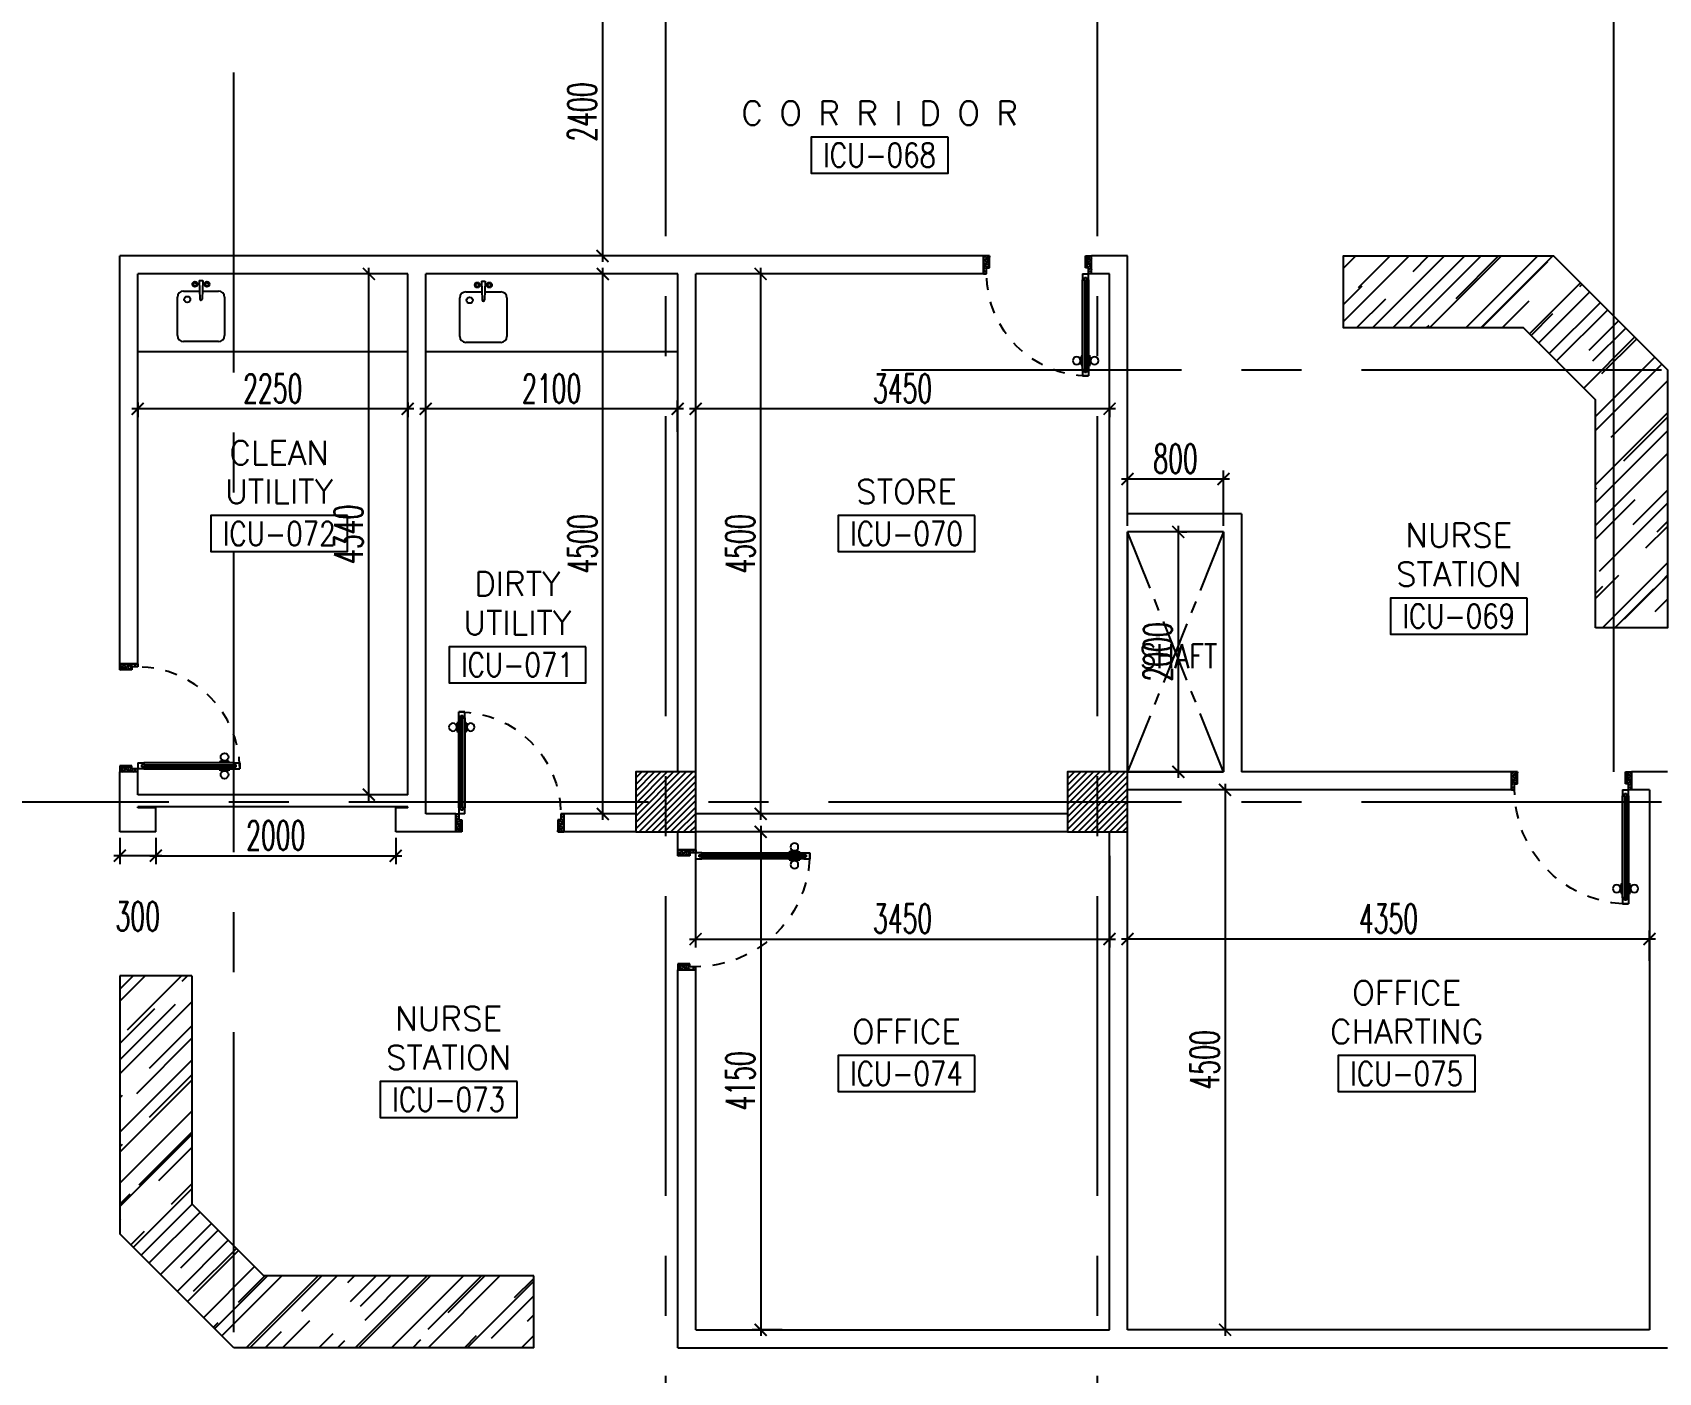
# Model space of a CAD drawing. Extents: x 276011.4 to 276105.3, y 57291.9 to 57371.4.
# Drawn here: x 276029.5 to 276043.05, y 57338.43 to 57349.6 of the extents above; entities that cross this region are included whole.
import ezdxf
from ezdxf.enums import TextEntityAlignment as Align

# ---------------------------------------------------------------- set-up
doc = ezdxf.new("R2010")
doc.units = 0
doc.header["$MEASUREMENT"] = 0
doc.header["$PDMODE"] = 34
for name, pattern in [('CENTER2', [1.125, 0.75, -0.125, 0.125, -0.125]), ('CENTERX2', [4, 2.5, -0.5, 0.5, -0.5]), ('HIDDEN', [0.375, 0.25, -0.125])]:
    doc.linetypes.add(name, pattern=pattern)
doc.layers.get('0').update_dxf_attribs({"color": 4, "linetype": 'CONTINUOUS'})
doc.layers.get('DEFPOINTS').update_dxf_attribs({"linetype": 'CONTINUOUS'})
for name, color, linetype in [('AXES', 11, 'CENTERX2'), ('CEILING', 4, 'CONTINUOUS'), ('COL', 5, 'CONTINUOUS'), ('COUNTER', 7, 'CONTINUOUS'), ('DIM', 4, 'CONTINUOUS'), ('DOOR', 7, 'CONTINUOUS'), ('HAT', 11, 'CONTINUOUS'), ('NON-MEDICAL', 5, 'CONTINUOUS'), ('RM-BOX', 11, 'CONTINUOUS'), ('RM-NAME', 11, 'CONTINUOUS'), ('RM-NO', 11, 'CONTINUOUS'), ('WALL', 2, 'CONTINUOUS')]:
    doc.layers.add(name, color=color, linetype=linetype)
doc.styles.add('ROMANS', font='ROMANS.shx', dxfattribs={"width": 0.6})
doc.dimstyles.new('STANDARD_IN', dxfattribs={"dimtxt": 0.24, "dimasz": 0.1, "dimexe": 0.07, "dimexo": 0.05, "dimgap": 0.05, "dimtad": 1, "dimdec": 0, "dimlfac": 1000, "dimzin": 0, "dimtxsty": 'ROMANS', "dimblk": 'ARCHTICK', "dimcen": 0.05, "dimdle": 0.05, "dimclrd": 4, "dimclre": 4, "dimclrt": 2, "dimazin": 3, "dimtfac": 1, "dimtdec": 0, "dimtmove": 0, "dimatfit": 3, "dimtolj": 1, "dimtzin": 0})

# ---------------------------------------------------------------- blocks, each defined once
blk = doc.blocks.new('*X13')
at = {"color": 0}
for p, q in [((80579, 155515), (81054, 155990)), ((80579, 155568), (81001, 155990)), ((80579, 155621), (80948, 155990)), ((80579, 155674), (80895, 155990)), ((80579, 155727), (80842, 155990)), ((80579, 155780), (80789, 155990)), ((80579, 155833), (80736, 155990)), ((80579, 155886), (80683, 155990)), ((80579, 155939), (80630, 155990)), ((80607, 155490), (81079, 155962)), ((80660, 155490), (81079, 155909)), ((80713, 155490), (81079, 155856)), ((80766, 155490), (81079, 155803)), ((80819, 155490), (81079, 155750)), ((80872, 155490), (81079, 155697)), ((80925, 155490), (81079, 155644)), ((80978, 155490), (81079, 155591)), ((81031, 155490), (81079, 155538))]:
    blk.add_line(p, q, dxfattribs=at)
blk = doc.blocks.new('*X12')
at = {"color": 0}
for p, q in [((84179, 155509), (84660, 155990)), ((84179, 155562), (84607, 155990)), ((84179, 155615), (84554, 155990)), ((84179, 155668), (84501, 155990)), ((84179, 155721), (84448, 155990)), ((84179, 155774), (84395, 155990)), ((84179, 155827), (84342, 155990)), ((84179, 155880), (84289, 155990)), ((84179, 155933), (84236, 155990)), ((84179, 155986), (84183, 155990)), ((84213, 155490), (84679, 155956)), ((84266, 155490), (84679, 155903)), ((84319, 155490), (84679, 155850)), ((84372, 155490), (84679, 155796)), ((84426, 155490), (84679, 155743)), ((84479, 155490), (84679, 155690)), ((84532, 155490), (84679, 155637)), ((84585, 155490), (84679, 155584)), ((84638, 155490), (84679, 155531))]:
    blk.add_line(p, q, dxfattribs=at)
blk = doc.blocks.new('COL50')
at = {"layer": 'COL'}
blk.add_lwpolyline([(-250, 250), (-250, -250), (250, -250), (250, 250)], close=True, dxfattribs=at)
blk = doc.blocks.new('RM1')
at = {"layer": 'RM-BOX'}
blk.add_lwpolyline([(570, -200), (-570, -200), (-570, -500), (570, -500)], close=True, dxfattribs=at)
at = {"layer": 'RM-NAME', "style": 'ROMANS'}
blk.add_attdef('ROOMNAME1', text='', height=200, dxfattribs=at).set_placement((0, 324), align=Align.MIDDLE)
blk = doc.blocks.new('DOOR90')
at = {"layer": 'DOOR', "color": 0, "linetype": 'BYBLOCK'}
for p, q in [((-150, 0), (-150, -25)), ((-150, 0), (0, 0)), ((0, -50), (0, 0)), ((-1000, -25), (-1000, -75)), ((-1000, -75), (-1000, -25)), ((-950, -25), (-1000, -25)), ((-950, -75), (-1000, -75)), ((-970, -42), (-970, -58)), ((-950, -42), (-970, -42)), ((-950, -58), (-970, -58)), ((-950, -25), (-950, -42)), ((-950, -58), (-950, -75)), ((-918, -25), (-918, -18)), ((-828, -18), (-918, -18)), ((-918, -75), (-918, -82)), ((-828, -82), (-918, -82)), ((-905, -18), (-905, -9)), ((-905, -9), (-840, -9)), ((-905, -18), (-840, -18)), ((-905, -82), (-905, -91)), ((-905, -82), (-840, -82)), ((-905, -91), (-840, -91)), ((-840, -18), (-840, -9)), ((-840, -82), (-840, -91)), ((-828, -25), (-828, -18)), ((-828, -75), (-828, -82)), ((-200, -42), (-200, -25)), ((-200, -25), (-150, -25)), ((-180, -42), (-200, -42)), ((-200, -75), (-200, -58)), ((-200, -58), (-180, -58)), ((-150, -75), (-200, -75)), ((-180, -58), (-180, -42)), ((-150, -75), (-150, -25)), ((-150, -25), (-100, -25)), ((-100, -25), (-100, -50)), ((-100, -50), (0, -50)), ((-150, -900), (-150, -875)), ((-150, -875), (-100, -875)), ((0, -900), (-150, -900)), ((-150, -900), (0, -900)), ((-100, -850), (0, -850)), ((-100, -875), (-100, -850)), ((0, -850), (0, -900))]:
    blk.add_line(p, q, dxfattribs=at)
at = {"layer": 'DOOR', "color": 9, "linetype": 'BYBLOCK'}
for p, q in [((0, -50), (-114, 0)), ((0, -50), (-40, 0)), ((0, -50), (-100, -37)), ((0, -850), (-114, -900)), ((0, -850), (-100, -863)), ((0, -850), (-40, -900))]:
    blk.add_line(p, q, dxfattribs=at)
at = {"layer": 'DOOR', "linetype": 'BYBLOCK'}
for p, q in [((-200, -25), (-950, -25)), ((-200, -42), (-950, -42)), ((-200, -58), (-950, -58)), ((-950, -75), (-200, -75))]:
    blk.add_line(p, q, dxfattribs=at)
at = {"layer": 'DOOR', "color": 0, "linetype": 'BYBLOCK'}
for centre in [(-873, 24), (-873, -124)]:
    blk.add_circle(centre, 32.4, dxfattribs=at)
at = {"layer": 'DOOR', "color": 9, "linetype": 'BYBLOCK'}
for centre, radius, start, end in [((0, -50), 154, 161.1053, 166.2858), ((0, -50), 134, 158.1598, 169.28), ((0, -50), 94.4, 148.0182, 180), ((0, -50), 74.4, 137.7764, 180), ((0, -50), 114, 154.0838, 167.3774), ((0, -50), 54.4, 113.2074, 180), ((0, -50), 34.4, 90, 180), ((0, -50), 14.4, 90, 180), ((0, -850), 154, 193.7142, 198.8947), ((0, -850), 134, 190.72, 201.8402), ((0, -850), 94.4, 180, 211.9818), ((0, -850), 74.4, 180, 222.2236), ((0, -850), 54.4, 180, 246.7926), ((0, -850), 34.4, 180, 270), ((0, -850), 14.4, 180, 270)]:
    blk.add_arc(centre, radius, start, end, dxfattribs=at)
at = {"layer": 'DOOR', "linetype": 'HIDDEN', "ltscale": 0.5}
blk.add_arc((-150, -25), 850, 180, 270, dxfattribs=at)
blk = doc.blocks.new('*X72')
at = {"color": 0}
for p, q in [((80579, 155515), (81054, 155990)), ((80579, 155568), (81001, 155990)), ((80579, 155621), (80948, 155990)), ((80579, 155674), (80895, 155990)), ((80579, 155727), (80842, 155990)), ((80579, 155780), (80789, 155990)), ((80579, 155833), (80736, 155990)), ((80579, 155886), (80683, 155990)), ((80579, 155939), (80630, 155990)), ((80607, 155490), (81079, 155962)), ((80660, 155490), (81079, 155909)), ((80713, 155490), (81079, 155856)), ((80766, 155490), (81079, 155803)), ((80819, 155490), (81079, 155750)), ((80872, 155490), (81079, 155697)), ((80925, 155490), (81079, 155644)), ((80978, 155490), (81079, 155591)), ((81031, 155490), (81079, 155538))]:
    blk.add_line(p, q, dxfattribs=at)
blk = doc.blocks.new('A$C3A782592')
at = {"layer": 'COUNTER', "linetype": 'BYBLOCK'}
for p, q in [((0, 3100), (0, 951)), ((600, 3100), (0, 3100)), ((600, 3100), (600, 1200)), ((1200, 600), (600, 1200)), ((951, 0), (0, 951)), ((3450, 600), (1200, 600)), ((3450, 0), (3450, 600)), ((3450, 0), (951, 0))]:
    blk.add_line(p, q, dxfattribs=at)
blk = doc.blocks.new('_ARCHTICK')
at = {"color": 0, "linetype": 'BYBLOCK', "const_width": 0.15}
blk.add_lwpolyline([(-0.5, -0.5), (0.5, 0.5)], dxfattribs=at)
blk = doc.blocks.new('*D252')
at = {"layer": 'DEFPOINTS', "color": 0, "linetype": 'BYBLOCK', "ltscale": 0.3}
for p in [(276034.888, 57350.133), (276034.249, 57347.733), (276037.26, 57347.733)]:
    blk.add_point(p, dxfattribs=at)
at = {"layer": 'DIM', "color": 4, "linetype": 'BYBLOCK', "ltscale": 0.3}
for p, q in [((276034.249, 57350.183), (276034.249, 57347.683)), ((276034.838, 57350.133), (276034.179, 57350.133)), ((276037.21, 57347.733), (276034.179, 57347.733))]:
    blk.add_line(p, q, dxfattribs=at)
at = {"layer": 'DIM', "color": 4, "linetype": 'BYBLOCK', "ltscale": 0.3, "xscale": 0.1, "yscale": 0.1, "zscale": 0.1}
for p, rotation in [((276034.249, 57350.133), 90), ((276034.249, 57347.733), 270)]:
    blk.add_blockref('_ARCHTICK', p, dxfattribs=dict(at, rotation=rotation))
at = {"layer": 'DIM', "color": 2, "linetype": 'BYBLOCK', "ltscale": 0.3, "insert": (276034.079, 57348.933), "char_height": 0.24, "attachment_point": 5, "rotation": 90, "style": 'ROMANS'}
blk.add_mtext('\\A1;2400', dxfattribs=at)
blk = doc.blocks.new('*D249')
at = {"layer": 'DEFPOINTS', "color": 0, "linetype": 'BYBLOCK', "ltscale": 0.3}
for p in [(276038.625, 57342.04), (276038.625, 57341.807), (276042.975, 57341.807)]:
    blk.add_point(p, dxfattribs=at)
at = {"layer": 'DIM', "color": 4, "linetype": 'BYBLOCK', "ltscale": 0.3}
for p, q in [((276043.025, 57342.04), (276038.575, 57342.04)), ((276038.625, 57341.857), (276038.625, 57342.11)), ((276042.975, 57341.857), (276042.975, 57342.11))]:
    blk.add_line(p, q, dxfattribs=at)
at = {"layer": 'DIM', "color": 4, "linetype": 'BYBLOCK', "ltscale": 0.3, "xscale": 0.1, "yscale": 0.1, "zscale": 0.1, "rotation": 180}
blk.add_blockref('_ARCHTICK', (276038.625, 57342.04), dxfattribs=at)
at = {"layer": 'DIM', "color": 4, "linetype": 'BYBLOCK', "ltscale": 0.3, "xscale": 0.1, "yscale": 0.1, "zscale": 0.1}
blk.add_blockref('_ARCHTICK', (276042.975, 57342.04), dxfattribs=at)
at = {"layer": 'DIM', "color": 2, "linetype": 'BYBLOCK', "ltscale": 0.3, "insert": (276040.8, 57342.21), "char_height": 0.24, "attachment_point": 5, "style": 'ROMANS'}
blk.add_mtext('\\A1;4350', dxfattribs=at)
blk = doc.blocks.new('*D248')
at = {"layer": 'DEFPOINTS', "color": 0, "linetype": 'BYBLOCK', "ltscale": 0.3}
for p in [(276041.058, 57343.283), (276039.438, 57338.783), (276039.846, 57338.783)]:
    blk.add_point(p, dxfattribs=at)
at = {"layer": 'DIM', "color": 4, "linetype": 'BYBLOCK', "ltscale": 0.3}
for p, q in [((276041.008, 57343.283), (276039.368, 57343.283)), ((276039.438, 57343.333), (276039.438, 57338.733)), ((276039.796, 57338.783), (276039.368, 57338.783))]:
    blk.add_line(p, q, dxfattribs=at)
at = {"layer": 'DIM', "color": 4, "linetype": 'BYBLOCK', "ltscale": 0.3, "xscale": 0.1, "yscale": 0.1, "zscale": 0.1}
for p, rotation in [((276039.438, 57343.283), 90), ((276039.438, 57338.783), 270)]:
    blk.add_blockref('_ARCHTICK', p, dxfattribs=dict(at, rotation=rotation))
at = {"layer": 'DIM', "color": 2, "linetype": 'BYBLOCK', "ltscale": 0.3, "insert": (276039.268, 57341.033), "char_height": 0.24, "attachment_point": 5, "rotation": 90, "style": 'ROMANS'}
blk.add_mtext('\\A1;4500', dxfattribs=at)
blk = doc.blocks.new('*D247')
at = {"layer": 'DEFPOINTS', "color": 0, "linetype": 'BYBLOCK', "ltscale": 0.3}
for p in [(276039.025, 57345.433), (276039.025, 57343.433), (276039.048, 57343.433)]:
    blk.add_point(p, dxfattribs=at)
at = {"layer": 'DIM', "color": 4, "linetype": 'BYBLOCK', "ltscale": 0.3}
for p, q in [((276039.048, 57345.483), (276039.048, 57343.383)), ((276039.075, 57345.433), (276039.118, 57345.433)), ((276039.075, 57343.433), (276039.118, 57343.433))]:
    blk.add_line(p, q, dxfattribs=at)
at = {"layer": 'DIM', "color": 4, "linetype": 'BYBLOCK', "ltscale": 0.3, "xscale": 0.1, "yscale": 0.1, "zscale": 0.1}
for p, rotation in [((276039.048, 57345.433), 90), ((276039.048, 57343.433), 270)]:
    blk.add_blockref('_ARCHTICK', p, dxfattribs=dict(at, rotation=rotation))
at = {"layer": 'DIM', "color": 2, "linetype": 'BYBLOCK', "ltscale": 0.3, "insert": (276038.878, 57344.433), "char_height": 0.24, "attachment_point": 5, "rotation": 90, "style": 'ROMANS'}
blk.add_mtext('\\A1;2000', dxfattribs=at)
blk = doc.blocks.new('*D246')
at = {"layer": 'DEFPOINTS', "color": 0, "linetype": 'BYBLOCK', "ltscale": 0.3}
for p in [(276038.625, 57345.874), (276038.625, 57345.433), (276039.425, 57345.433)]:
    blk.add_point(p, dxfattribs=at)
at = {"layer": 'DIM', "color": 4, "linetype": 'BYBLOCK', "ltscale": 0.3}
for p, q in [((276038.625, 57345.483), (276038.625, 57345.944)), ((276039.425, 57345.483), (276039.425, 57345.944)), ((276039.475, 57345.874), (276038.575, 57345.874))]:
    blk.add_line(p, q, dxfattribs=at)
at = {"layer": 'DIM', "color": 4, "linetype": 'BYBLOCK', "ltscale": 0.3, "xscale": 0.1, "yscale": 0.1, "zscale": 0.1, "rotation": 180}
blk.add_blockref('_ARCHTICK', (276038.625, 57345.874), dxfattribs=at)
at = {"layer": 'DIM', "color": 4, "linetype": 'BYBLOCK', "ltscale": 0.3, "xscale": 0.1, "yscale": 0.1, "zscale": 0.1}
blk.add_blockref('_ARCHTICK', (276039.425, 57345.874), dxfattribs=at)
at = {"layer": 'DIM', "color": 2, "linetype": 'BYBLOCK', "ltscale": 0.3, "insert": (276039.025, 57346.044), "char_height": 0.24, "attachment_point": 5, "style": 'ROMANS'}
blk.add_mtext('\\A1;800', dxfattribs=at)
blk = doc.blocks.new('*D245')
at = {"layer": 'DEFPOINTS', "color": 0, "linetype": 'BYBLOCK', "ltscale": 0.3}
for p in [(276035.025, 57346.621), (276038.475, 57346.513), (276035.025, 57346.459)]:
    blk.add_point(p, dxfattribs=at)
at = {"layer": 'DIM', "color": 4, "linetype": 'BYBLOCK', "ltscale": 0.3}
for p, q in [((276035.025, 57346.571), (276035.025, 57346.389)), ((276038.525, 57346.459), (276034.975, 57346.459)), ((276038.475, 57346.463), (276038.475, 57346.389))]:
    blk.add_line(p, q, dxfattribs=at)
at = {"layer": 'DIM', "color": 4, "linetype": 'BYBLOCK', "ltscale": 0.3, "xscale": 0.1, "yscale": 0.1, "zscale": 0.1, "rotation": 180}
blk.add_blockref('_ARCHTICK', (276035.025, 57346.459), dxfattribs=at)
at = {"layer": 'DIM', "color": 4, "linetype": 'BYBLOCK', "ltscale": 0.3, "xscale": 0.1, "yscale": 0.1, "zscale": 0.1}
blk.add_blockref('_ARCHTICK', (276038.475, 57346.459), dxfattribs=at)
at = {"layer": 'DIM', "color": 2, "linetype": 'BYBLOCK', "ltscale": 0.3, "insert": (276036.75, 57346.629), "char_height": 0.24, "attachment_point": 5, "style": 'ROMANS'}
blk.add_mtext('\\A1;3450', dxfattribs=at)
blk = doc.blocks.new('*D244')
at = {"layer": 'DEFPOINTS', "color": 0, "linetype": 'BYBLOCK', "ltscale": 0.3}
for p in [(276032.775, 57346.459), (276032.775, 57346.216), (276034.875, 57346.216)]:
    blk.add_point(p, dxfattribs=at)
at = {"layer": 'DIM', "color": 4, "linetype": 'BYBLOCK', "ltscale": 0.3}
for p, q in [((276032.775, 57346.266), (276032.775, 57346.529)), ((276034.875, 57346.266), (276034.875, 57346.529)), ((276034.925, 57346.459), (276032.725, 57346.459))]:
    blk.add_line(p, q, dxfattribs=at)
at = {"layer": 'DIM', "color": 4, "linetype": 'BYBLOCK', "ltscale": 0.3, "xscale": 0.1, "yscale": 0.1, "zscale": 0.1, "rotation": 180}
blk.add_blockref('_ARCHTICK', (276032.775, 57346.459), dxfattribs=at)
at = {"layer": 'DIM', "color": 4, "linetype": 'BYBLOCK', "ltscale": 0.3, "xscale": 0.1, "yscale": 0.1, "zscale": 0.1}
blk.add_blockref('_ARCHTICK', (276034.875, 57346.459), dxfattribs=at)
at = {"layer": 'DIM', "color": 2, "linetype": 'BYBLOCK', "ltscale": 0.3, "insert": (276033.825, 57346.629), "char_height": 0.24, "attachment_point": 5, "style": 'ROMANS'}
blk.add_mtext('\\A1;2100', dxfattribs=at)
blk = doc.blocks.new('*D243')
at = {"layer": 'DEFPOINTS', "color": 0, "linetype": 'BYBLOCK', "ltscale": 0.3}
for p in [(276030.375, 57346.563), (276032.625, 57346.563), (276030.375, 57346.459)]:
    blk.add_point(p, dxfattribs=at)
at = {"layer": 'DIM', "color": 4, "linetype": 'BYBLOCK', "ltscale": 0.3}
for p, q in [((276030.375, 57346.513), (276030.375, 57346.389)), ((276032.625, 57346.513), (276032.625, 57346.389)), ((276032.675, 57346.459), (276030.325, 57346.459))]:
    blk.add_line(p, q, dxfattribs=at)
at = {"layer": 'DIM', "color": 4, "linetype": 'BYBLOCK', "ltscale": 0.3, "xscale": 0.1, "yscale": 0.1, "zscale": 0.1, "rotation": 180}
blk.add_blockref('_ARCHTICK', (276030.375, 57346.459), dxfattribs=at)
at = {"layer": 'DIM', "color": 4, "linetype": 'BYBLOCK', "ltscale": 0.3, "xscale": 0.1, "yscale": 0.1, "zscale": 0.1}
blk.add_blockref('_ARCHTICK', (276032.625, 57346.459), dxfattribs=at)
at = {"layer": 'DIM', "color": 2, "linetype": 'BYBLOCK', "ltscale": 0.3, "insert": (276031.5, 57346.629), "char_height": 0.24, "attachment_point": 5, "style": 'ROMANS'}
blk.add_mtext('\\A1;2250', dxfattribs=at)
blk = doc.blocks.new('*D242')
at = {"layer": 'DEFPOINTS', "color": 0, "linetype": 'BYBLOCK', "ltscale": 0.3}
for p in [(276035.567, 57347.583), (276035.648, 57347.583), (276035.648, 57343.083)]:
    blk.add_point(p, dxfattribs=at)
at = {"layer": 'DIM', "color": 4, "linetype": 'BYBLOCK', "ltscale": 0.3}
for p, q in [((276035.598, 57347.583), (276035.497, 57347.583)), ((276035.567, 57343.033), (276035.567, 57347.633)), ((276035.598, 57343.083), (276035.497, 57343.083))]:
    blk.add_line(p, q, dxfattribs=at)
at = {"layer": 'DIM', "color": 4, "linetype": 'BYBLOCK', "ltscale": 0.3, "xscale": 0.1, "yscale": 0.1, "zscale": 0.1}
for p, rotation in [((276035.567, 57347.583), 90), ((276035.567, 57343.083), 270)]:
    blk.add_blockref('_ARCHTICK', p, dxfattribs=dict(at, rotation=rotation))
at = {"layer": 'DIM', "color": 2, "linetype": 'BYBLOCK', "ltscale": 0.3, "insert": (276035.397, 57345.333), "char_height": 0.24, "attachment_point": 5, "rotation": 90, "style": 'ROMANS'}
blk.add_mtext('\\A1;4500', dxfattribs=at)
blk = doc.blocks.new('*D241')
at = {"layer": 'DEFPOINTS', "color": 0, "linetype": 'BYBLOCK', "ltscale": 0.3}
for p in [(276034.251, 57347.583), (276034.775, 57347.583), (276034.498, 57343.083)]:
    blk.add_point(p, dxfattribs=at)
at = {"layer": 'DIM', "color": 4, "linetype": 'BYBLOCK', "ltscale": 0.3}
for p, q in [((276034.725, 57347.583), (276034.181, 57347.583)), ((276034.251, 57343.033), (276034.251, 57347.633)), ((276034.448, 57343.083), (276034.181, 57343.083))]:
    blk.add_line(p, q, dxfattribs=at)
at = {"layer": 'DIM', "color": 4, "linetype": 'BYBLOCK', "ltscale": 0.3, "xscale": 0.1, "yscale": 0.1, "zscale": 0.1}
for p, rotation in [((276034.251, 57347.583), 90), ((276034.251, 57343.083), 270)]:
    blk.add_blockref('_ARCHTICK', p, dxfattribs=dict(at, rotation=rotation))
at = {"layer": 'DIM', "color": 2, "linetype": 'BYBLOCK', "ltscale": 0.3, "insert": (276034.081, 57345.333), "char_height": 0.24, "attachment_point": 5, "rotation": 90, "style": 'ROMANS'}
blk.add_mtext('\\A1;4500', dxfattribs=at)
blk = doc.blocks.new('*D240')
at = {"layer": 'DEFPOINTS', "color": 0, "linetype": 'BYBLOCK', "ltscale": 0.3}
for p in [(276032.302, 57347.583), (276032.625, 57347.583), (276032.43, 57343.243)]:
    blk.add_point(p, dxfattribs=at)
at = {"layer": 'DIM', "color": 4, "linetype": 'BYBLOCK', "ltscale": 0.3}
for p, q in [((276032.575, 57347.583), (276032.232, 57347.583)), ((276032.302, 57343.193), (276032.302, 57347.633)), ((276032.38, 57343.243), (276032.232, 57343.243))]:
    blk.add_line(p, q, dxfattribs=at)
at = {"layer": 'DIM', "color": 4, "linetype": 'BYBLOCK', "ltscale": 0.3, "xscale": 0.1, "yscale": 0.1, "zscale": 0.1}
for p, rotation in [((276032.302, 57347.583), 90), ((276032.302, 57343.243), 270)]:
    blk.add_blockref('_ARCHTICK', p, dxfattribs=dict(at, rotation=rotation))
at = {"layer": 'DIM', "color": 2, "linetype": 'BYBLOCK', "ltscale": 0.3, "insert": (276032.132, 57345.413), "char_height": 0.24, "attachment_point": 5, "rotation": 90, "style": 'ROMANS'}
blk.add_mtext('\\A1;4340', dxfattribs=at)
blk = doc.blocks.new('*D239')
at = {"layer": 'DEFPOINTS', "color": 0, "linetype": 'BYBLOCK', "ltscale": 0.3}
for p in [(276030.225, 57342.933), (276030.525, 57342.933), (276030.225, 57342.734)]:
    blk.add_point(p, dxfattribs=at)
at = {"layer": 'DIM', "color": 4, "linetype": 'BYBLOCK', "ltscale": 0.3}
for p, q in [((276030.225, 57342.883), (276030.225, 57342.664)), ((276030.525, 57342.883), (276030.525, 57342.664)), ((276030.575, 57342.734), (276030.175, 57342.734))]:
    blk.add_line(p, q, dxfattribs=at)
at = {"layer": 'DIM', "color": 4, "linetype": 'BYBLOCK', "ltscale": 0.3, "xscale": 0.1, "yscale": 0.1, "zscale": 0.1, "rotation": 180}
blk.add_blockref('_ARCHTICK', (276030.225, 57342.734), dxfattribs=at)
at = {"layer": 'DIM', "color": 4, "linetype": 'BYBLOCK', "ltscale": 0.3, "xscale": 0.1, "yscale": 0.1, "zscale": 0.1}
blk.add_blockref('_ARCHTICK', (276030.525, 57342.734), dxfattribs=at)
at = {"layer": 'DIM', "color": 2, "linetype": 'BYBLOCK', "ltscale": 0.3, "insert": (276030.375, 57342.229), "char_height": 0.24, "attachment_point": 5, "style": 'ROMANS'}
blk.add_mtext('\\A1;300', dxfattribs=at)
blk = doc.blocks.new('*D238')
at = {"layer": 'DEFPOINTS', "color": 0, "linetype": 'BYBLOCK', "ltscale": 0.3}
for p in [(276030.525, 57342.933), (276032.525, 57342.933), (276032.525, 57342.734)]:
    blk.add_point(p, dxfattribs=at)
at = {"layer": 'DIM', "color": 4, "linetype": 'BYBLOCK', "ltscale": 0.3}
for p, q in [((276030.525, 57342.883), (276030.525, 57342.664)), ((276032.525, 57342.883), (276032.525, 57342.664)), ((276030.475, 57342.734), (276032.575, 57342.734))]:
    blk.add_line(p, q, dxfattribs=at)
at = {"layer": 'DIM', "color": 4, "linetype": 'BYBLOCK', "ltscale": 0.3, "xscale": 0.1, "yscale": 0.1, "zscale": 0.1, "rotation": 180}
blk.add_blockref('_ARCHTICK', (276030.525, 57342.734), dxfattribs=at)
at = {"layer": 'DIM', "color": 4, "linetype": 'BYBLOCK', "ltscale": 0.3, "xscale": 0.1, "yscale": 0.1, "zscale": 0.1}
blk.add_blockref('_ARCHTICK', (276032.525, 57342.734), dxfattribs=at)
at = {"layer": 'DIM', "color": 2, "linetype": 'BYBLOCK', "ltscale": 0.3, "insert": (276031.525, 57342.904), "char_height": 0.24, "attachment_point": 5, "style": 'ROMANS'}
blk.add_mtext('\\A1;2000', dxfattribs=at)
blk = doc.blocks.new('*D233')
at = {"layer": 'DEFPOINTS', "color": 0, "linetype": 'BYBLOCK', "ltscale": 0.3}
for p in [(276035.025, 57342.783), (276038.475, 57342.783), (276038.475, 57342.04)]:
    blk.add_point(p, dxfattribs=at)
at = {"layer": 'DIM', "color": 4, "linetype": 'BYBLOCK', "ltscale": 0.3}
for p, q in [((276035.025, 57342.733), (276035.025, 57341.97)), ((276038.475, 57342.733), (276038.475, 57341.97)), ((276034.975, 57342.04), (276038.525, 57342.04))]:
    blk.add_line(p, q, dxfattribs=at)
at = {"layer": 'DIM', "color": 4, "linetype": 'BYBLOCK', "ltscale": 0.3, "xscale": 0.1, "yscale": 0.1, "zscale": 0.1, "rotation": 180}
blk.add_blockref('_ARCHTICK', (276035.025, 57342.04), dxfattribs=at)
at = {"layer": 'DIM', "color": 4, "linetype": 'BYBLOCK', "ltscale": 0.3, "xscale": 0.1, "yscale": 0.1, "zscale": 0.1}
blk.add_blockref('_ARCHTICK', (276038.475, 57342.04), dxfattribs=at)
at = {"layer": 'DIM', "color": 2, "linetype": 'BYBLOCK', "ltscale": 0.3, "insert": (276036.75, 57342.21), "char_height": 0.24, "attachment_point": 5, "style": 'ROMANS'}
blk.add_mtext('\\A1;3450', dxfattribs=at)
blk = doc.blocks.new('*D232')
at = {"layer": 'DEFPOINTS', "color": 0, "linetype": 'BYBLOCK', "ltscale": 0.3}
for p in [(276035.937, 57342.933), (276035.567, 57338.783), (276035.796, 57338.783)]:
    blk.add_point(p, dxfattribs=at)
at = {"layer": 'DIM', "color": 4, "linetype": 'BYBLOCK', "ltscale": 0.3}
for p, q in [((276035.567, 57342.983), (276035.567, 57338.733)), ((276035.887, 57342.933), (276035.497, 57342.933)), ((276035.746, 57338.783), (276035.497, 57338.783))]:
    blk.add_line(p, q, dxfattribs=at)
at = {"layer": 'DIM', "color": 4, "linetype": 'BYBLOCK', "ltscale": 0.3, "xscale": 0.1, "yscale": 0.1, "zscale": 0.1}
for p, rotation in [((276035.567, 57342.933), 90), ((276035.567, 57338.783), 270)]:
    blk.add_blockref('_ARCHTICK', p, dxfattribs=dict(at, rotation=rotation))
at = {"layer": 'DIM', "color": 2, "linetype": 'BYBLOCK', "ltscale": 0.3, "insert": (276035.397, 57340.858), "char_height": 0.24, "attachment_point": 5, "rotation": 90, "style": 'ROMANS'}
blk.add_mtext('\\A1;4150', dxfattribs=at)
blk = doc.blocks.new('DOOR-10')
at = {"layer": 'DOOR', "color": 0, "linetype": 'BYBLOCK'}
for p, q in [((-26, 1100), (-76, 1100)), ((-76, 1100), (-26, 1100)), ((-76, 1050), (-76, 1100)), ((-26, 1050), (-26, 1100)), ((-83, 1005), (-92, 1005)), ((-92, 1005), (-92, 940)), ((-76, 1018), (-83, 1018)), ((-83, 928), (-83, 1018)), ((-83, 1005), (-83, 940)), ((-59, 1050), (-76, 1050)), ((-43, 1070), (-59, 1070)), ((-59, 1050), (-59, 1070)), ((-43, 1050), (-43, 1070)), ((-26, 1050), (-43, 1050)), ((-26, 1018), (-18, 1018)), ((-18, 928), (-18, 1018)), ((-18, 1005), (-9, 1005)), ((-18, 1005), (-18, 940)), ((-9, 1005), (-9, 940)), ((-83, 940), (-92, 940)), ((-76, 928), (-83, 928)), ((-26, 928), (-18, 928)), ((-18, 940), (-9, 940)), ((-1001, 0), (-1001, 150)), ((-1001, 150), (-976, 150)), ((-1001, 150), (-1001, 0)), ((-976, 150), (-976, 100)), ((-76, 200), (-59, 200)), ((-76, 150), (-76, 200)), ((-76, 150), (-26, 150)), ((-59, 200), (-59, 180)), ((-59, 180), (-43, 180)), ((-43, 200), (-26, 200)), ((-43, 180), (-43, 200)), ((-26, 200), (-26, 150)), ((-1, 150), (-26, 150)), ((-26, 150), (-26, 100)), ((-951, 0), (-1001, 0)), ((-976, 100), (-951, 100)), ((-951, 100), (-951, 0)), ((-51, 100), (-51, 0)), ((-26, 100), (-51, 100)), ((-51, 0), (-1, 0))]:
    blk.add_line(p, q, dxfattribs=at)
at = {"layer": 'DOOR', "linetype": 'BYBLOCK'}
for p, q in [((-76, 1050), (-76, 200)), ((-59, 200), (-59, 1050)), ((-43, 200), (-43, 1050)), ((-26, 200), (-26, 1050))]:
    blk.add_line(p, q, dxfattribs=at)
at = {"layer": 'DOOR', "color": 9, "linetype": 'BYBLOCK'}
for p, q in [((-1, 0), (-1, 150)), ((-951, 0), (-1001, 114)), ((-951, 0), (-1001, 40)), ((-951, 0), (-964, 100)), ((-51, 0), (-1, 114)), ((-51, 0), (-37, 100)), ((-51, 0), (-1, 40))]:
    blk.add_line(p, q, dxfattribs=at)
at = {"layer": 'DOOR', "color": 0, "linetype": 'BYBLOCK'}
for centre in [(-124, 973), (23, 973)]:
    blk.add_circle(centre, 32.4, dxfattribs=at)
at = {"layer": 'DOOR', "linetype": 'HIDDEN', "ltscale": 0.5}
blk.add_arc((-23, 149), 952, 93.1482, 179.9482, dxfattribs=at)
at = {"layer": 'DOOR', "color": 9, "linetype": 'BYBLOCK'}
for centre, radius, start, end in [((-951, 0), 154, 103.7142, 108.8947), ((-51, 0), 154, 71.1053, 76.2858), ((-951, 0), 134, 100.72, 111.8402), ((-951, 0), 94.4, 90, 121.9818), ((-951, 0), 74.4, 90, 132.2236), ((-951, 0), 54.4, 90, 156.7926), ((-951, 0), 34.4, 90, 180), ((-951, 0), 14.4, 90, 180), ((-51, 0), 94.4, 58.0182, 90), ((-51, 0), 74.4, 47.7764, 90), ((-51, 0), 54.4, 23.2074, 90), ((-51, 0), 34.4, 0, 90), ((-51, 0), 14.4, 0, 90), ((-51, 0), 134, 68.1598, 79.28), ((-51, 0), 114, 64.0838, 77.3774)]:
    blk.add_arc(centre, radius, start, end, dxfattribs=at)

msp = doc.modelspace()

# ---------------------------------------------------------------- hatches: boundary and pattern name
at = {"layer": 'COUNTER', "linetype": 'BYBLOCK'}
h = msp.add_hatch(dxfattribs=at)
h.set_pattern_fill('AR-RROOF', color=11, scale=0.32, angle=45, style=0)
h.paths.add_polyline_path([(276042.1755, 57347.7329), (276040.4255, 57347.7329), (276040.4255, 57347.1329), (276041.9255, 57347.1329), (276042.5255, 57346.5329), (276042.5255, 57344.6329), (276043.1255, 57344.6329), (276043.1255, 57346.7829)])
h = msp.add_hatch(dxfattribs=at)
h.set_pattern_fill('AR-RROOF', color=11, scale=0.32, angle=45, style=0)
h.set_pattern_definition([(45, (275953.94628, 57180.2632), (0.271529, 0.72407734), [4.8, -0.64, 1.6, -0.32]), (45, (275954.1341, 57180.67727), (-0.5272188, 0.0746705), [0.96, -0.1056, 1.92, -0.24]), (45, (275953.86708, 57180.56866), (1.025022, 1.32822938), [2.56, -0.448, 1.28, -0.32])])
h.paths.add_polyline_path([(276030.8255, 57341.7329), (276030.2255, 57341.7329), (276030.2255, 57339.5844), (276030.302, 57339.5079), (276031.1505, 57339.5079), (276030.8255, 57339.8329)])
h.paths.add_polyline_path([(276031.1755, 57338.6344), (276031.1755, 57339.4829), (276031.1505, 57339.5079), (276030.302, 57339.5079)])
h.paths.add_polyline_path([(276033.6755, 57338.6329), (276033.6755, 57339.2329), (276031.4255, 57339.2329), (276031.1755, 57339.4829), (276031.1755, 57338.6344), (276031.177, 57338.6329)])

# ---------------------------------------------------------------- linework, layer by layer
at = {"layer": 'AXES'}
for p, q in [((276034.7755, 57291.8986), (276034.7755, 57370.7113)), ((276034.7755, 57291.8986), (276034.7755, 57370.7113)), ((276038.3755, 57291.8986), (276038.3755, 57370.7113)), ((276038.3755, 57291.8986), (276038.3755, 57370.7113)), ((276031.1755, 57298.7629), (276031.1755, 57357.5829)), ((276036.5755, 57346.7829), (276052.7922, 57346.7829)), ((276012.1331, 57343.1829), (276036.5755, 57343.1829)), ((276036.5755, 57343.1829), (276052.7955, 57343.1829))]:
    msp.add_line(p, q, dxfattribs=at)
at = {"layer": 'CEILING', "linetype": 'BYBLOCK', "ltscale": 0.3}
msp.add_line((276042.6755, 57350.1329), (276042.6755, 57343.4329), dxfattribs=at)
at = {"layer": 'COUNTER', "linetype": 'BYBLOCK'}
msp.add_lwpolyline([(276042.5255, 57344.6329), (276042.5255, 57346.5329), (276041.9255, 57347.1329), (276040.4255, 57347.1329), (276040.4255, 57347.7329), (276042.1755, 57347.7329), (276043.1255, 57346.7829), (276043.1255, 57344.6329)], close=True, dxfattribs=at)
at = {"layer": 'NON-MEDICAL'}
for p, q in [((276030.7549, 57347.4402), (276030.8914, 57347.4402)), ((276030.8854, 57347.5284), (276030.9174, 57347.5284)), ((276030.8854, 57347.5284), (276030.8914, 57347.3732)), ((276030.9174, 57347.5284), (276030.9114, 57347.3732)), ((276030.9114, 57347.4402), (276031.0478, 57347.4402)), ((276033.1092, 57347.4338), (276033.2457, 57347.4338)), ((276033.2397, 57347.522), (276033.2457, 57347.3667)), ((276033.2397, 57347.522), (276033.2717, 57347.522)), ((276033.2717, 57347.522), (276033.2657, 57347.3667)), ((276033.2657, 57347.4338), (276033.4021, 57347.4338)), ((276030.7051, 57347.0693), (276030.7051, 57347.3903)), ((276031.0977, 57347.3903), (276031.0977, 57347.0693)), ((276033.0594, 57347.0628), (276033.0594, 57347.3839)), ((276033.452, 57347.3839), (276033.452, 57347.0628)), ((276032.6255, 57346.9329), (276030.3755, 57346.9329)), ((276031.0478, 57347.0194), (276030.7549, 57347.0194)), ((276034.8755, 57346.9329), (276032.7755, 57346.9329)), ((276033.4021, 57347.013), (276033.1092, 57347.013))]:
    msp.add_line(p, q, dxfattribs=at)
for centre, radius in [((276030.8516, 57347.4973), 0.0217), ((276030.8516, 57347.4973), 0.014), ((276030.9511, 57347.4973), 0.0217), ((276030.9511, 57347.4973), 0.014), ((276033.2059, 57347.4909), 0.0217), ((276033.2059, 57347.4909), 0.014), ((276033.3054, 57347.4909), 0.0217), ((276033.3054, 57347.4909), 0.014), ((276030.7869, 57347.3708), 0.0255), ((276033.1412, 57347.3644), 0.0255)]:
    msp.add_circle(centre, radius, dxfattribs=at)
for centre, radius, start, end in [((276030.7549, 57347.3903), 0.0499, 90, 180), ((276031.0478, 57347.3903), 0.0499, 0, 90), ((276033.1092, 57347.3839), 0.0499, 90, 180), ((276033.4021, 57347.3839), 0.0499, 0, 90), ((276030.9014, 57347.3732), 0.00997, 180, 0), ((276033.2557, 57347.3667), 0.00997, 180, 0), ((276030.7549, 57347.0693), 0.0499, 180, 270), ((276031.0478, 57347.0693), 0.0499, 270, 0), ((276033.1092, 57347.0628), 0.0499, 180, 270), ((276033.4021, 57347.0628), 0.0499, 270, 0)]:
    msp.add_arc(centre, radius, start, end, dxfattribs=at)
at = {"layer": 'WALL'}
for p, q in [((276030.2255, 57344.3329), (276030.2255, 57347.7329)), ((276038.6255, 57345.5829), (276038.6255, 57347.7329)), ((276030.3755, 57344.3329), (276030.3755, 57347.5829)), ((276032.6255, 57343.2429), (276032.6255, 57347.5829)), ((276032.7755, 57343.0829), (276032.7755, 57347.5829)), ((276034.8755, 57343.4329), (276034.8755, 57347.5829)), ((276034.8755, 57343.4329), (276034.8755, 57347.5829)), ((276035.0255, 57342.7829), (276035.0255, 57347.5829)), ((276035.0255, 57342.7829), (276035.0255, 57347.5829)), ((276038.4755, 57343.4329), (276038.4755, 57347.5829)), ((276038.4755, 57343.4329), (276038.4755, 57346.2486)), ((276039.5755, 57345.5829), (276038.6255, 57345.5829)), ((276039.5755, 57345.5829), (276039.5755, 57343.4329)), ((276038.6255, 57338.7829), (276038.6255, 57345.4329)), ((276039.4255, 57345.4329), (276038.6255, 57345.4329)), ((276038.6255, 57345.4329), (276038.6255, 57343.4329)), ((276039.4255, 57345.4329), (276039.4255, 57343.4329)), ((276030.2255, 57342.9329), (276030.2255, 57343.4329)), ((276030.3755, 57343.2429), (276030.3755, 57343.4329)), ((276038.6255, 57343.4329), (276039.4255, 57343.4329)), ((276042.9755, 57343.2829), (276042.9755, 57338.7829)), ((276030.5255, 57342.9329), (276030.5255, 57343.1329)), ((276032.5255, 57342.9329), (276032.5255, 57343.1329)), ((276033.0255, 57342.9329), (276033.0255, 57343.0829)), ((276033.9255, 57342.9329), (276033.9255, 57343.0829)), ((276034.8755, 57342.7829), (276034.8755, 57342.9329)), ((276034.8755, 57342.7829), (276034.8755, 57342.9329)), ((276038.4755, 57338.7829), (276038.4755, 57342.9329)), ((276034.8755, 57338.6329), (276034.8755, 57341.7829)), ((276035.0255, 57338.7829), (276035.0255, 57341.7829)), ((276035.0255, 57338.7829), (276038.4755, 57338.7829)), ((276042.9755, 57338.7829), (276038.6255, 57338.7829)), ((276034.8755, 57338.6329), (276043.1255, 57338.6329))]:
    msp.add_line(p, q, dxfattribs=at)
at = {"layer": 'WALL', "linetype": 'BYBLOCK'}
for p, q in [((276037.4255, 57347.7329), (276030.2255, 57347.7329)), ((276037.4255, 57347.5829), (276037.4255, 57347.7329)), ((276037.4255, 57347.5829), (276037.4255, 57347.7329)), ((276038.6255, 57347.7329), (276038.3255, 57347.7329)), ((276038.3255, 57347.5829), (276038.3255, 57347.7329)), ((276038.6255, 57347.7329), (276038.3255, 57347.7329)), ((276038.3255, 57347.5829), (276038.3255, 57347.7329)), ((276032.6255, 57347.5829), (276030.3755, 57347.5829)), ((276034.8755, 57347.5829), (276032.7755, 57347.5829)), ((276037.4255, 57347.5829), (276035.0255, 57347.5829)), ((276037.4255, 57347.5829), (276036.5755, 57347.5829)), ((276038.4755, 57347.5829), (276038.3255, 57347.5829)), ((276038.4755, 57347.5829), (276038.3255, 57347.5829)), ((276030.3755, 57344.3329), (276030.2255, 57344.3329)), ((276030.3755, 57343.4329), (276030.2255, 57343.4329)), ((276039.4255, 57343.4329), (276038.6255, 57343.4329)), ((276041.8255, 57343.4329), (276039.5755, 57343.4329)), ((276041.8255, 57343.2829), (276041.8255, 57343.4329)), ((276042.8255, 57343.2829), (276042.8255, 57343.4329)), ((276043.1255, 57343.4329), (276042.8255, 57343.4329)), ((276032.6255, 57343.2429), (276030.3755, 57343.2429)), ((276041.8255, 57343.2829), (276038.6255, 57343.2829)), ((276042.9755, 57343.2829), (276042.8255, 57343.2829)), ((276032.6255, 57343.1429), (276030.3755, 57343.1429)), ((276030.3755, 57343.1329), (276030.3755, 57343.1429)), ((276030.5255, 57343.1329), (276030.3755, 57343.1329)), ((276032.6255, 57343.1329), (276032.5255, 57343.1329)), ((276032.6255, 57343.1329), (276032.6255, 57343.1429)), ((276033.0255, 57343.0829), (276032.7755, 57343.0829)), ((276034.5255, 57343.0829), (276033.9255, 57343.0829)), ((276034.5255, 57343.0829), (276033.9755, 57343.0829)), ((276038.1255, 57343.0829), (276035.0255, 57343.0829)), ((276030.5255, 57342.9329), (276030.2255, 57342.9329)), ((276033.0255, 57342.9329), (276032.5255, 57342.9329)), ((276034.5255, 57342.9329), (276033.9255, 57342.9329)), ((276034.5255, 57342.9329), (276033.9755, 57342.9329)), ((276038.1255, 57342.9329), (276035.0255, 57342.9329)), ((276035.0255, 57342.7829), (276034.8755, 57342.7829)), ((276035.0255, 57342.7829), (276034.8755, 57342.7829)), ((276035.0255, 57341.7829), (276034.8755, 57341.7829)), ((276035.0255, 57341.7829), (276034.8755, 57341.7829))]:
    msp.add_line(p, q, dxfattribs=at)
at = {"layer": 'WALL', "color": 97, "linetype": 'CENTER2', "ltscale": 0.7}
for p, q in [((276039.4255, 57343.4329), (276038.6255, 57345.4329)), ((276039.4255, 57345.4329), (276038.6255, 57343.4329))]:
    msp.add_line(p, q, dxfattribs=at)
at = {"layer": 'WALL', "linetype": 'BYBLOCK', "ltscale": 0.3}
for points in [[(276034.5255, 57342.9329), (276035.0255, 57342.9329), (276035.0255, 57343.4329), (276034.5255, 57343.4329)], [(276038.1255, 57342.9329), (276038.6255, 57342.9329), (276038.6255, 57343.4329), (276038.1255, 57343.4329)]]:
    msp.add_lwpolyline(points, close=True, dxfattribs=at)

# ---------------------------------------------------------------- block references
at = {"layer": 'COL', "xscale": 0.001, "yscale": 0.001, "zscale": 0.001}
for p in [(276034.7755, 57343.1829), (276034.7755, 57343.1829), (276038.3755, 57343.1829)]:
    msp.add_blockref('COL50', p, dxfattribs=at)
at = {"layer": 'COUNTER', "linetype": 'BYBLOCK', "xscale": 0.001, "yscale": 0.001, "zscale": 0.001}
msp.add_blockref('A$C3A782592', (276030.2255, 57338.6329), dxfattribs=at)
at = {"layer": 'DOOR', "color": 0, "linetype": 'BYBLOCK', "yscale": 0.001, "zscale": 0.001}
for p, xscale, rotation in [((276038.3255, 57347.7329), -0.001, 270), ((276030.2255, 57343.4329), 0.001, 180), ((276033.0255, 57342.9329), -0.001, 90)]:
    msp.add_blockref('DOOR90', p, dxfattribs=dict(at, xscale=xscale, rotation=rotation))
at = {"layer": 'DOOR', "color": 0, "linetype": 'BYBLOCK', "ltscale": 0.3, "xscale": -0.001, "yscale": 0.001, "zscale": 0.001}
for p, rotation in [((276042.8262, 57343.4329), 180), ((276034.8755, 57342.7836), 270)]:
    msp.add_blockref('DOOR-10', p, dxfattribs=dict(at, rotation=rotation))
at = {"layer": 'HAT', "xscale": 0.001, "yscale": 0.001, "zscale": 0.001}
for name in ['*X13', '*X72', '*X12']:
    msp.add_blockref(name, (275953.9463, 57187.4432), dxfattribs=at)
at = {"layer": 'RM-NAME'}
ref = msp.add_blockref('RM1', (276036.5586, 57348.9239), dxfattribs=dict(at, xscale=0.001, yscale=0.001, zscale=0.001))
ref.add_attrib('ROOMNO', 'ICU-068', dxfattribs={"layer": 'RM-NO', "height": 0.2, "style": 'ROMANS', "width": 0.8}).set_placement((276036.5586, 57348.5739), align=Align.MIDDLE)
ref.add_attrib('ROOMNAME2', 'C O R R I D O R', dxfattribs={"height": 0.2, "style": 'ROMANS'}).set_placement((276036.5586, 57348.9239), align=Align.MIDDLE)
ref = msp.add_blockref('RM1', (276031.5539, 57345.7689), dxfattribs=dict(at, xscale=0.001, yscale=0.001, zscale=0.001))
ref.add_attrib('ROOMNO', 'ICU-072', dxfattribs={"layer": 'RM-NO', "height": 0.2, "style": 'ROMANS', "width": 0.8}).set_placement((276031.5539, 57345.4189), align=Align.MIDDLE)
ref.add_attrib('ROOMNAME2', 'UTILITY', dxfattribs={"height": 0.2, "style": 'ROMANS'}).set_placement((276031.5539, 57345.7689), align=Align.MIDDLE)
ref.add_attrib('ROOMNAME1', 'CLEAN', dxfattribs={"height": 0.2, "style": 'ROMANS'}).set_placement((276031.5539, 57346.0927), align=Align.MIDDLE)
ref = msp.add_blockref('RM1', (276036.7826, 57345.7689), dxfattribs=dict(at, xscale=0.001, yscale=0.001, zscale=0.001))
ref.add_attrib('ROOMNO', 'ICU-070', dxfattribs={"layer": 'RM-NO', "height": 0.2, "style": 'ROMANS', "width": 0.8}).set_placement((276036.7826, 57345.4189), align=Align.MIDDLE)
ref.add_attrib('ROOMNAME2', 'STORE', dxfattribs={"height": 0.2, "style": 'ROMANS'}).set_placement((276036.7826, 57345.7689), align=Align.MIDDLE)
ref = msp.add_blockref('RM1', (276041.3856, 57345.0814), dxfattribs=dict(at, xscale=0.001, yscale=0.001, zscale=0.001))
ref.add_attrib('ROOMNO', 'ICU-069', dxfattribs={"layer": 'RM-NO', "height": 0.2, "style": 'ROMANS', "width": 0.8}).set_placement((276041.3856, 57344.7314), align=Align.MIDDLE)
ref.add_attrib('ROOMNAME2', 'STATION', dxfattribs={"height": 0.2, "style": 'ROMANS'}).set_placement((276041.3856, 57345.0814), align=Align.MIDDLE)
ref.add_attrib('ROOMNAME1', 'NURSE', dxfattribs={"height": 0.2, "style": 'ROMANS'}).set_placement((276041.3856, 57345.4052), align=Align.MIDDLE)
ref = msp.add_blockref('RM1', (276033.5397, 57344.6766), dxfattribs=dict(at, xscale=0.001, yscale=0.001, zscale=0.001))
ref.add_attrib('ROOMNO', 'ICU-071', dxfattribs={"layer": 'RM-NO', "height": 0.2, "style": 'ROMANS', "width": 0.8}).set_placement((276033.5397, 57344.3266), align=Align.MIDDLE)
ref.add_attrib('ROOMNAME2', 'UTILITY', dxfattribs={"height": 0.2, "style": 'ROMANS'}).set_placement((276033.5397, 57344.6766), align=Align.MIDDLE)
ref.add_attrib('ROOMNAME1', 'DIRTY', dxfattribs={"height": 0.2, "style": 'ROMANS'}).set_placement((276033.5397, 57345.0004), align=Align.MIDDLE)
ref = msp.add_blockref('RM1', (276040.9515, 57341.2683), dxfattribs=dict(at, xscale=0.001, yscale=0.001, zscale=0.001))
ref.add_attrib('ROOMNO', 'ICU-075', dxfattribs={"layer": 'RM-NO', "height": 0.2, "style": 'ROMANS', "width": 0.8}).set_placement((276040.9515, 57340.9183), align=Align.MIDDLE)
ref.add_attrib('ROOMNAME2', 'CHARTING', dxfattribs={"height": 0.2, "style": 'ROMANS'}).set_placement((276040.9515, 57341.2683), align=Align.MIDDLE)
ref.add_attrib('ROOMNAME1', 'OFFICE', dxfattribs={"height": 0.2, "style": 'ROMANS'}).set_placement((276040.9515, 57341.5922), align=Align.MIDDLE)
ref = msp.add_blockref('RM1', (276032.9663, 57341.0538), dxfattribs=dict(at, xscale=0.001, yscale=0.001, zscale=0.001))
ref.add_attrib('ROOMNO', 'ICU-073', dxfattribs={"layer": 'RM-NO', "height": 0.2, "style": 'ROMANS', "width": 0.8}).set_placement((276032.9663, 57340.7038), align=Align.MIDDLE)
ref.add_attrib('ROOMNAME2', 'STATION', dxfattribs={"height": 0.2, "style": 'ROMANS'}).set_placement((276032.9663, 57341.0538), align=Align.MIDDLE)
ref.add_attrib('ROOMNAME1', 'NURSE', dxfattribs={"height": 0.2, "style": 'ROMANS'}).set_placement((276032.9663, 57341.3776), align=Align.MIDDLE)
ref = msp.add_blockref('RM1', (276036.7826, 57341.2683), dxfattribs=dict(at, xscale=0.001, yscale=0.001, zscale=0.001))
ref.add_attrib('ROOMNO', 'ICU-074', dxfattribs={"layer": 'RM-NO', "height": 0.2, "style": 'ROMANS', "width": 0.8}).set_placement((276036.7826, 57340.9183), align=Align.MIDDLE)
ref.add_attrib('ROOMNAME2', 'OFFICE', dxfattribs={"height": 0.2, "style": 'ROMANS'}).set_placement((276036.7826, 57341.2683), align=Align.MIDDLE)

# ---------------------------------------------------------------- texts
at = {"layer": 'RM-NAME', "style": 'ROMANS', "width": 0.8}
msp.add_text('SHAFT', height=0.2, dxfattribs=at).set_placement((276039.05, 57344.3984), align=Align.MIDDLE)

# ---------------------------------------------------------------- dimensions: what is measured, and where the dimension line sits
at = {"layer": 'DIM', "linetype": 'BYBLOCK', "ltscale": 0.3}
for base, p1, p2, picture, middle in [((276034.2485, 57347.7329), (276034.8876, 57350.1329), (276037.2597, 57347.7329), '*D252', (276034.0785, 57348.9329)), ((276032.3019, 57347.5829), (276032.4296, 57343.2429), (276032.6255, 57347.5829), '*D240', (276032.1319, 57345.4129)), ((276034.251, 57347.5829), (276034.4978, 57343.0829), (276034.7755, 57347.5829), '*D241', (276034.081, 57345.3329)), ((276035.5674, 57347.5829), (276035.6477, 57343.0829), (276035.6477, 57347.5829), '*D242', (276035.3974, 57345.3329)), ((276039.0482, 57343.4329), (276039.0255, 57345.4329), (276039.0255, 57343.4329), '*D247', (276038.8782, 57344.4329)), ((276039.4383, 57338.7829), (276041.0581, 57343.2829), (276039.8461, 57338.7829), '*D248', (276039.2683, 57341.0329)), ((276035.5674, 57338.7829), (276035.9368, 57342.9329), (276035.7964, 57338.7829), '*D232', (276035.3974, 57340.8579))]:
    dim = msp.add_linear_dim(base=base, p1=p1, p2=p2, angle=90, dimstyle='STANDARD_IN', dxfattribs=at)
    dim.commit()
    dim.dimension.update_dxf_attribs({"geometry": picture, "text_midpoint": middle})
for base, p1, p2, picture, middle in [((276030.3755, 57346.4588), (276032.6255, 57346.5628), (276030.3755, 57346.5628), '*D243', (276031.5005, 57346.6288)), ((276032.7755, 57346.4588), (276034.8755, 57346.2163), (276032.7755, 57346.2163), '*D244', (276033.8255, 57346.6288)), ((276035.0255, 57346.4588), (276038.4755, 57346.5128), (276035.0255, 57346.621), '*D245', (276036.7505, 57346.6288)), ((276038.6255, 57345.8739), (276039.4255, 57345.4329), (276038.6255, 57345.4329), '*D246', (276039.0255, 57346.0439)), ((276032.5255, 57342.734), (276030.5255, 57342.9329), (276032.5255, 57342.9329), '*D238', (276031.5255, 57342.904)), ((276030.2255, 57342.734), (276030.5255, 57342.9329), (276030.2255, 57342.9329), '*D239', (276030.3755, 57342.229)), ((276038.4755, 57342.0396), (276035.0255, 57342.7829), (276038.4755, 57342.7829), '*D233', (276036.7505, 57342.2096)), ((276038.6255, 57342.0396), (276042.9755, 57341.807), (276038.6255, 57341.807), '*D249', (276040.8005, 57342.2096))]:
    dim = msp.add_linear_dim(base=base, p1=p1, p2=p2, dimstyle='STANDARD_IN', dxfattribs=at)
    dim.commit()
    dim.dimension.update_dxf_attribs({"geometry": picture, "text_midpoint": middle})

doc.saveas('drawing.dxf')
